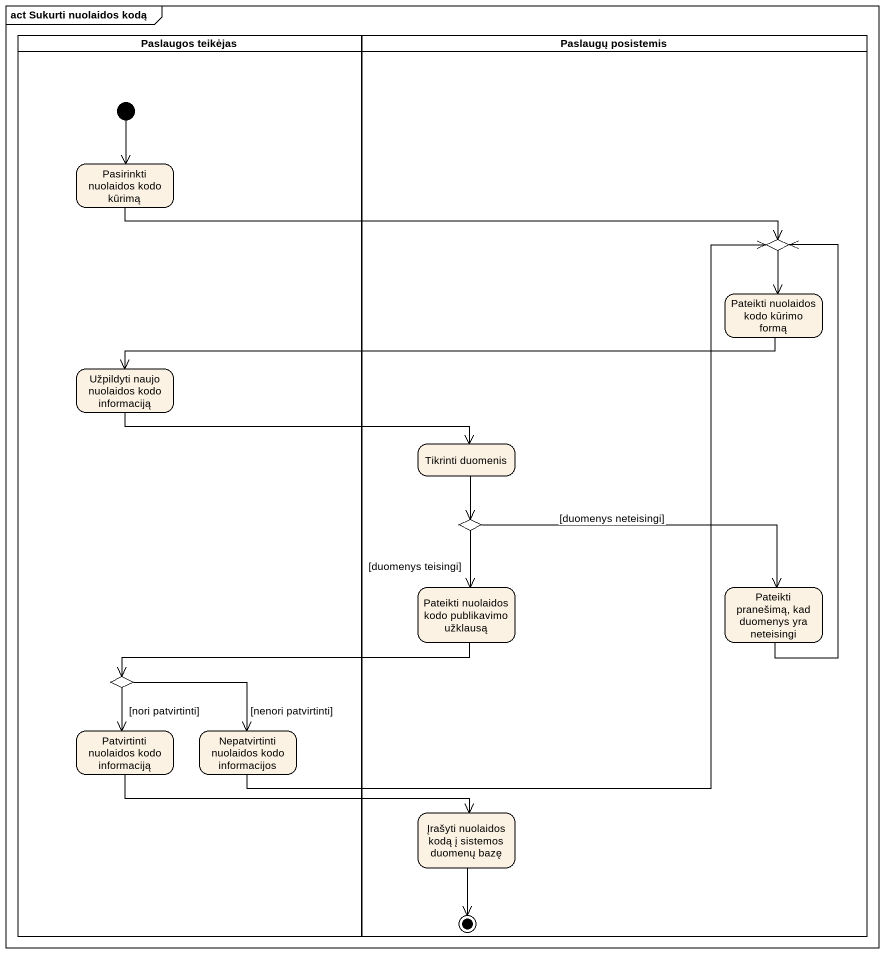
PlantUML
@startuml
mainframe act Sukurti nuolaidos kodą
hide empty description
state "Paslaugos teikėjas" as Paslaugos_teikėjas <<partition>> {
  state "Pasirinkti nuolaidos kodo kūrimą" as Pasirinkti_nuolaidos_kodo
  state "Užpildyti naujo nuolaidos kodo informaciją" as Užpildyti_naujo_nuolaidos
  state choice3 <<choice>>
  state "Patvirtinti nuolaidos kodo informaciją" as Patvirtinti_nuolaidos_kodo
  state "Nepatvirtinti nuolaidos kodo informacijos" as Nepatvirtinti_nuolaidos
  [*] --> Pasirinkti_nuolaidos_kodo
}
state "Paslaugų posistemis" as Paslaugų_posistemis <<partition>> {
  state choice1 <<choice>>
  state "Pateikti nuolaidos kodo kūrimo formą" as Pateikti_nuolaidos_kodo
  state "Tikrinti duomenis" as Tikrinti_duomenis
  state choice2 <<choice>>
  state "Pateikti nuolaidos kodo publikavimo užklausą" as Pateikti_nuolaidos_kodo_2
  state "Pateikti pranešimą, kad duomenys yra neteisingi" as Pateikti_pranešimą_kad
  state "Įrašyti nuolaidos kodą į sistemos duomenų bazę" as Įrašyti_nuolaidos_kodą_į
  Įrašyti_nuolaidos_kodą_į --> [*]
}
Pasirinkti_nuolaidos_kodo -right-> choice1
choice1 --> Pateikti_nuolaidos_kodo
Pateikti_nuolaidos_kodo -left-> Užpildyti_naujo_nuolaidos
Užpildyti_naujo_nuolaidos -right-> Tikrinti_duomenis
Tikrinti_duomenis --> choice2
choice2 --> Pateikti_nuolaidos_kodo_2 : [duomenys teisingi]
choice2 -right-> Pateikti_pranešimą_kad : [duomenys neteisingi]
Pateikti_nuolaidos_kodo_2 -left-> choice3
Pateikti_pranešimą_kad -up-> choice1
choice3 --> Patvirtinti_nuolaidos_kodo : [nori patvirtinti]
choice3 -right-> Nepatvirtinti_nuolaidos : [nenori patvirtinti]
Patvirtinti_nuolaidos_kodo -right-> Įrašyti_nuolaidos_kodą_į
Nepatvirtinti_nuolaidos -up-> choice1
@enduml
